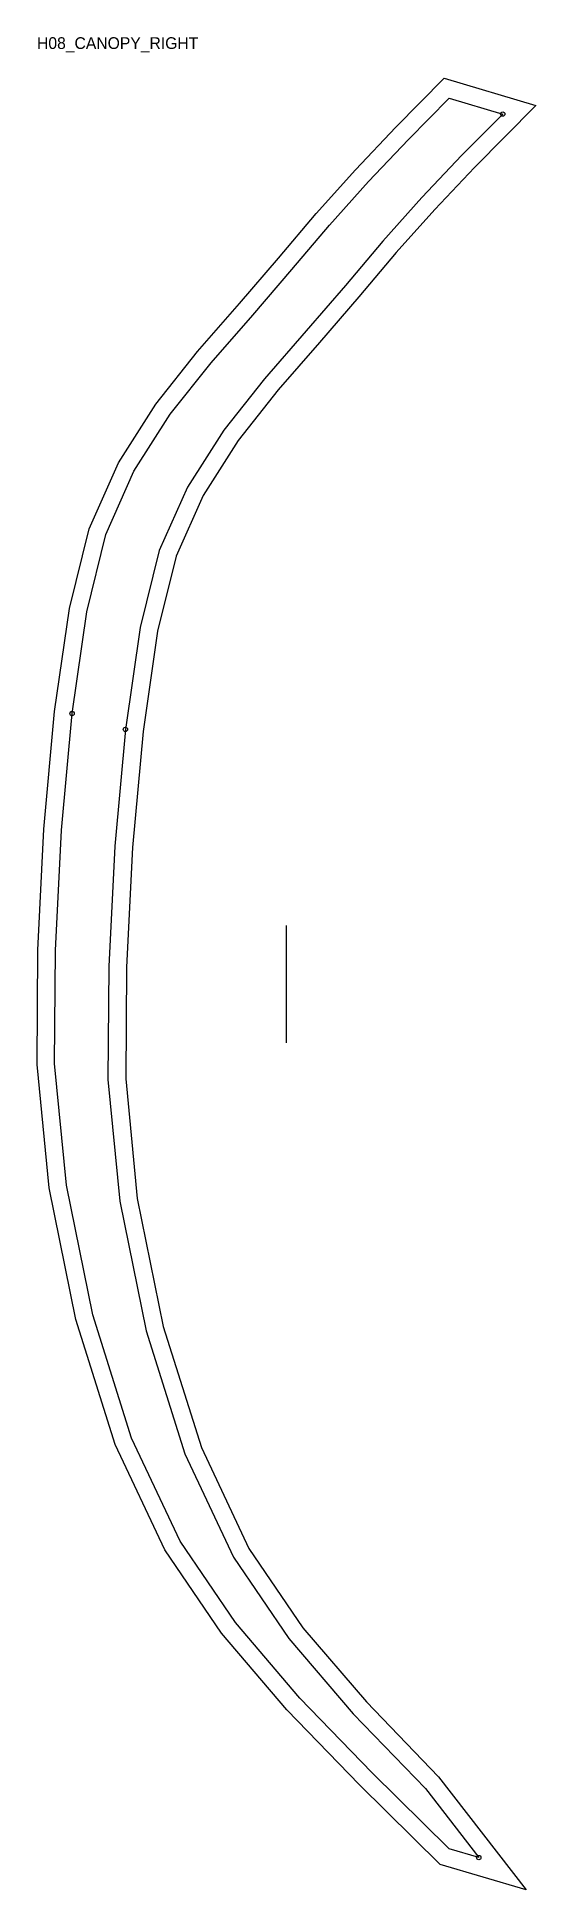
# Model space of a CAD drawing. Header units: millimetres. Extents: x -281 to 59, y -28 to 1236.
import ezdxf

# ---------------------------------------------------------------- set-up
doc = ezdxf.new("R2010")
doc.units = ezdxf.units.MM
for name, color, linetype in [('CUT', 1, 'Continuous'), ('GRAIN', 3, 'Continuous'), ('ID', 7, 'Continuous'), ('NOTCH', 2, 'Continuous'), ('SEAM', 5, 'Continuous')]:
    doc.layers.add(name, color=color, linetype=linetype)

msp = doc.modelspace()

# ---------------------------------------------------------------- linework, layer by layer
at = {"layer": 'CUT'}
msp.add_lwpolyline([(-6.3, -10.7), (-61.3, 43.5), (-110.8, 94.7), (-155.4, 147), (-194.1, 203.8), (-228, 275.8), (-254.8, 361.1), (-273, 450.8), (-281.2, 535), (-280.6, 612.9), (-276.5, 695.5), (-269.2, 775.7), (-259, 846), (-245.7, 900.3), (-225.7, 945.3), (-200.1, 985.3), (-171.7, 1021.2), (-143.1, 1053.9), (-116.5, 1084.8), (-90.8, 1115.3), (-64, 1145.2), (-36.5, 1174.3), (-3.5, 1207.6), (59.1, 1189), (17.2, 1146.8), (-9.9, 1118.1), (-36.2, 1088.7), (-61.8, 1058.5), (-88.5, 1027.4), (-116.8, 995), (-144.1, 960.6), (-168, 923.1), (-186.4, 881.7), (-199, 830.6), (-208.9, 762.1), (-216.1, 683), (-220.2, 601.4), (-220.7, 525.2), (-212.8, 443.5), (-195.1, 356.3), (-169.1, 273.7), (-136.8, 204.9), (-99.9, 150.8), (-56.6, 100.1), (-7.3, 49), (52.4, -28.1), (-6.3, -10.7)], close=True, dxfattribs=at)
at = {"layer": 'GRAIN'}
msp.add_line((-111.1, 549.8), (-111.1, 629.8), dxfattribs=at)
at = {"layer": 'NOTCH'}
for centre in [(36.4, 1183.2), (-257.3, 774.3), (-220.9, 763.5), (20.1, -6)]:
    msp.add_circle(centre, 1.5, dxfattribs=at)
at = {"layer": 'SEAM'}
msp.add_lwpolyline([(0, 0), (-52.8, 51.9), (-101.9, 102.8), (-145.9, 154.3), (-183.6, 209.8), (-216.8, 280.1), (-243.2, 364.1), (-261.1, 452.6), (-269.2, 535.5), (-268.6, 612.6), (-264.5, 694.7), (-257.3, 774.3), (-247.3, 843.7), (-234.3, 896.4), (-215.1, 939.6), (-190.3, 978.4), (-162.4, 1013.5), (-134, 1046.1), (-107.4, 1077.1), (-81.7, 1107.4), (-55.2, 1137.1), (-27.9, 1165.9), (0, 1194), (36.4, 1183.2), (8.5, 1155.1), (-18.8, 1126.3), (-45.3, 1096.6), (-70.9, 1066.2), (-97.6, 1035.3), (-126, 1002.7), (-153.9, 967.5), (-178.6, 928.8), (-197.8, 885.6), (-210.8, 832.9), (-220.9, 763.5), (-228.1, 683.8), (-232.2, 601.8), (-232.8, 524.7), (-224.7, 441.8), (-206.7, 353.3), (-180.3, 269.3), (-147.2, 198.9), (-109.5, 143.5), (-65.5, 92), (-16.3, 41.1), (20.1, -6)], close=True, dxfattribs=at)

# ---------------------------------------------------------------- texts
at = {"layer": 'ID'}
msp.add_text('H08_CANOPY_RIGHT', height=8, dxfattribs=at).set_placement((-281.2, 1227.6))

doc.saveas('drawing.dxf')
